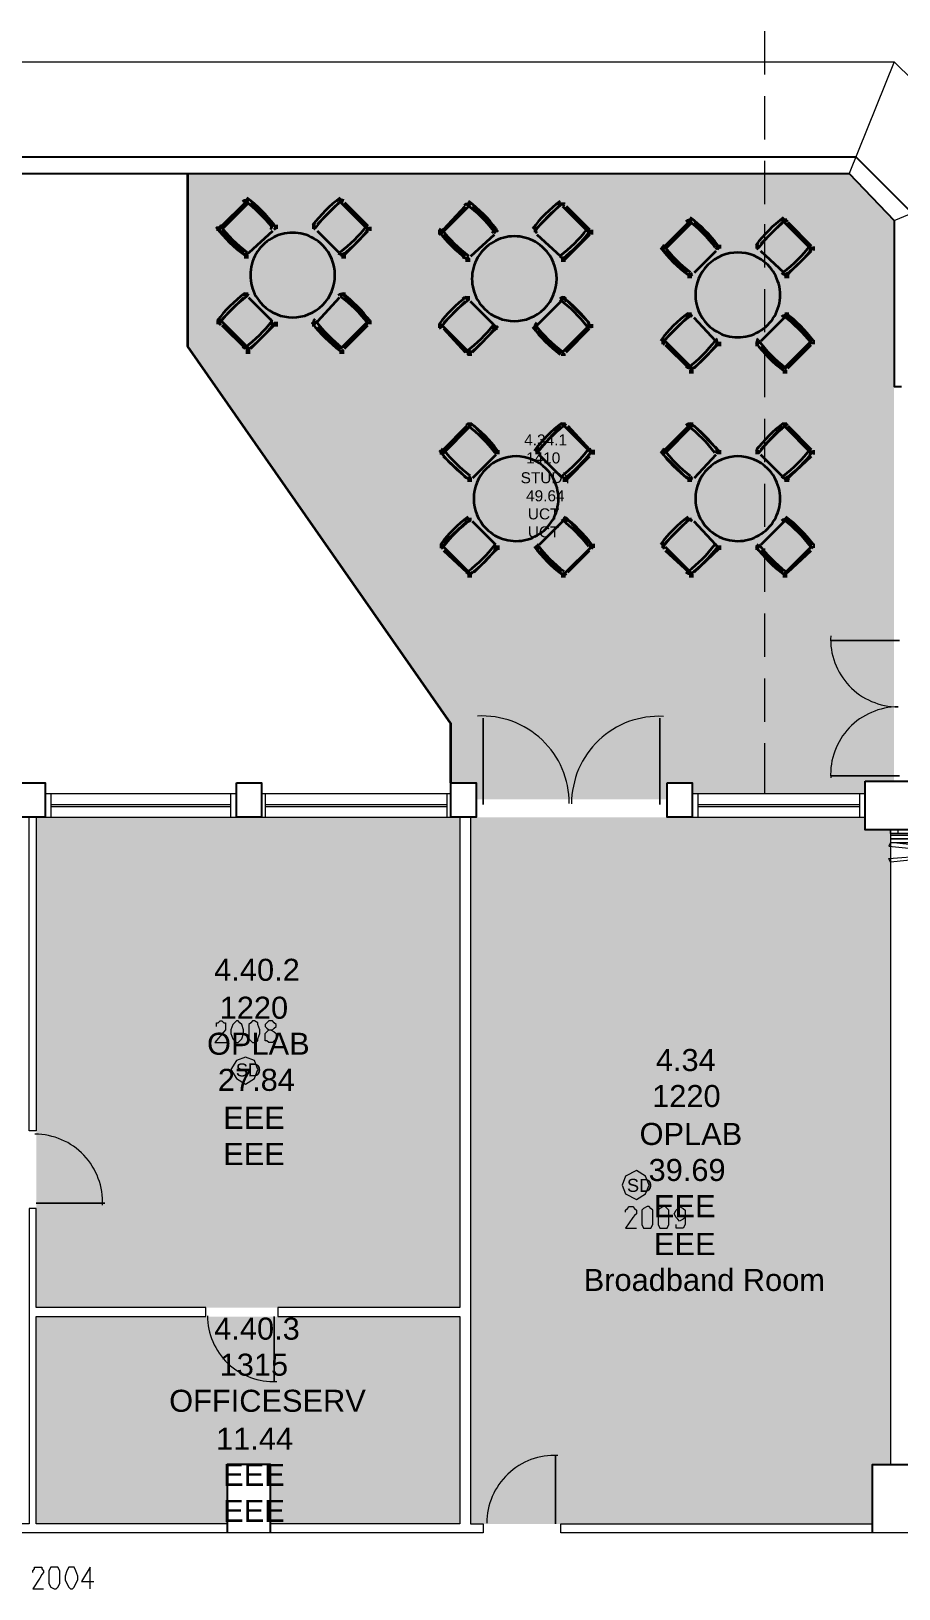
# Model space of a CAD drawing. Header units: millimetres. Extents: x 0 to 90.7, y 0 to 64.4.
# Drawn here: x 28.48 to 38.67, y 27.62 to 45.91 of the extents above; entities that cross this region are included whole.
import ezdxf

# ---------------------------------------------------------------- set-up
doc = ezdxf.new("R2010")
doc.units = ezdxf.units.MM
doc.layers.add('PDF_014404$_ps_FIRE_ACCESS', color=7, linetype='Continuous', true_color=0x37dd00)
doc.layers.add('PDF_014404$HL-TMP', color=7, linetype='Continuous', true_color=0x800000)
for name, color, linetype in [('PDF_014404$_ps_TEXTBOLD$FIRE', 2, 'Continuous'), ('PDF_014404$BL', 7, 'Continuous'), ('PDF_014404$BL-ABOVE', 7, 'Continuous'), ('PDF_014404$DR', 7, 'Continuous'), ('PDF_014404$FT', 7, 'Continuous'), ('PDF_014404$WA', 7, 'Continuous'), ('PDF_014404$WA-COL', 7, 'Continuous'), ('PDF_014404$WA-EXT', 7, 'Continuous'), ('PDF_014404$WN', 7, 'Continuous'), ('PDF_Text', 7, 'Continuous')]:
    doc.layers.add(name, color=color, linetype=linetype)
doc.styles.add('PDF ArialMT', font='arial.ttf')

msp = doc.modelspace()

# ---------------------------------------------------------------- linework, layer by layer
at = {"layer": 'PDF_014404$_ps_FIRE_ACCESS', "lineweight": 0}
for points in [[(30.996, 33.552), (31.102, 33.615), (31.144, 33.721), (31.102, 33.827), (30.996, 33.869), (30.89, 33.827), (30.827, 33.721), (30.89, 33.615)], [(35.589, 32.197), (35.695, 32.261), (35.737, 32.366), (35.695, 32.472), (35.589, 32.536), (35.462, 32.472), (35.42, 32.366), (35.462, 32.261)]]:
    msp.add_lwpolyline(points, close=True, dxfattribs=at)
at = {"layer": 'PDF_014404$_ps_TEXTBOLD$FIRE', "lineweight": 20}
for points in [[(30.657, 34.229), (30.657, 34.25), (30.657, 34.271), (30.678, 34.271), (30.7, 34.293), (30.721, 34.293), (30.742, 34.271), (30.763, 34.271), (30.763, 34.25), (30.763, 34.229), (30.763, 34.187), (30.742, 34.166), (30.636, 34.039), (30.784, 34.039)], [(35.462, 32.049), (35.462, 32.07), (35.483, 32.091), (35.504, 32.112), (35.547, 32.112), (35.568, 32.091), (35.589, 32.07), (35.589, 32.028), (35.568, 32.007), (35.547, 31.985), (35.462, 31.858), (35.589, 31.858)], [(36.161, 32.028), (36.161, 31.985), (36.139, 31.964), (36.097, 31.943), (36.076, 31.964), (36.055, 31.985), (36.034, 32.028), (36.055, 32.07), (36.076, 32.091), (36.097, 32.112), (36.139, 32.091), (36.161, 32.07), (36.161, 32.028), (36.161, 31.964), (36.161, 31.901), (36.139, 31.858), (36.097, 31.858), (36.076, 31.858), (36.055, 31.858), (36.055, 31.901)], [(28.498, 27.815), (28.498, 27.837), (28.519, 27.858), (28.519, 27.879), (28.54, 27.879), (28.583, 27.879), (28.604, 27.879), (28.604, 27.858), (28.625, 27.837), (28.625, 27.815), (28.604, 27.794), (28.583, 27.752), (28.498, 27.625), (28.625, 27.625)], [(29.175, 27.625), (29.175, 27.879), (29.07, 27.71), (29.218, 27.71)]]:
    msp.add_lwpolyline(points, dxfattribs=at)
for points in [[(30.89, 34.293), (30.869, 34.271), (30.848, 34.25), (30.827, 34.187), (30.827, 34.144), (30.848, 34.081), (30.869, 34.06), (30.89, 34.039), (30.911, 34.039), (30.932, 34.06), (30.954, 34.081), (30.975, 34.144), (30.975, 34.187), (30.954, 34.25), (30.932, 34.271), (30.911, 34.293)], [(31.081, 34.293), (31.059, 34.271), (31.038, 34.25), (31.038, 34.187), (31.038, 34.144), (31.038, 34.081), (31.059, 34.06), (31.081, 34.039), (31.102, 34.039), (31.144, 34.06), (31.144, 34.081), (31.165, 34.144), (31.165, 34.187), (31.144, 34.25), (31.144, 34.271), (31.102, 34.293)], [(31.271, 34.293), (31.25, 34.271), (31.229, 34.25), (31.229, 34.229), (31.25, 34.208), (31.271, 34.187), (31.292, 34.187), (31.335, 34.166), (31.356, 34.144), (31.356, 34.123), (31.356, 34.081), (31.356, 34.06), (31.335, 34.06), (31.313, 34.039), (31.271, 34.039), (31.25, 34.06), (31.229, 34.06), (31.229, 34.081), (31.229, 34.123), (31.229, 34.144), (31.25, 34.166), (31.271, 34.187), (31.313, 34.187), (31.335, 34.208), (31.356, 34.229), (31.356, 34.25), (31.335, 34.271), (31.313, 34.293)], [(35.716, 32.112), (35.674, 32.091), (35.653, 32.07), (35.653, 32.007), (35.653, 31.964), (35.653, 31.901), (35.674, 31.858), (35.716, 31.858), (35.737, 31.858), (35.758, 31.858), (35.78, 31.901), (35.78, 31.964), (35.78, 32.007), (35.78, 32.07), (35.758, 32.091), (35.737, 32.112)], [(35.907, 32.112), (35.864, 32.091), (35.843, 32.07), (35.843, 32.007), (35.843, 31.964), (35.843, 31.901), (35.864, 31.858), (35.907, 31.858), (35.928, 31.858), (35.949, 31.858), (35.97, 31.901), (35.97, 31.964), (35.97, 32.007), (35.97, 32.07), (35.949, 32.091), (35.928, 32.112)], [(28.752, 27.879), (28.71, 27.879), (28.689, 27.837), (28.689, 27.773), (28.689, 27.731), (28.689, 27.688), (28.71, 27.646), (28.752, 27.625), (28.773, 27.625), (28.794, 27.646), (28.816, 27.688), (28.816, 27.731), (28.816, 27.773), (28.816, 27.837), (28.794, 27.879), (28.773, 27.879)], [(28.943, 27.879), (28.921, 27.879), (28.9, 27.837), (28.879, 27.773), (28.879, 27.731), (28.9, 27.688), (28.921, 27.646), (28.943, 27.625), (28.964, 27.625), (28.985, 27.646), (29.006, 27.688), (29.027, 27.731), (29.027, 27.773), (29.006, 27.837), (28.985, 27.879), (28.964, 27.879)]]:
    msp.add_lwpolyline(points, close=True, dxfattribs=at)
at = {"layer": 'PDF_014404$BL', "lineweight": 9}
for points in [[(1.256, 37.997), (1.256, 43.987), (2.822, 45.553), (38.616, 45.553), (39.95, 44.241), (39.95, 42.04)], [(38.616, 45.553), (38.087, 44.241)], [(38.616, 43.691), (39.95, 44.241)], [(30.89, 36.96), (28.646, 36.96)], [(33.409, 36.96), (31.186, 36.96)], [(38.277, 36.96), (36.245, 36.96)], [(28.646, 36.684), (30.89, 36.684)], [(31.186, 36.684), (33.409, 36.684)], [(36.245, 36.684), (38.277, 36.684)], [(38.574, 36.536), (38.574, 29.085)]]:
    msp.add_lwpolyline(points, dxfattribs=at)
at = {"layer": 'PDF_014404$BL', "lineweight": 35}
msp.add_lwpolyline([(33.409, 37.087), (33.409, 37.785), (30.319, 42.209), (30.319, 44.241)], dxfattribs=at)
at = {"layer": 'PDF_014404$BL-ABOVE', "lineweight": 9}
for points in [[(37.092, 45.913), (37.092, 45.405)], [(37.092, 45.151), (37.092, 44.643)], [(37.092, 44.389), (37.092, 43.881)], [(37.092, 43.648), (37.092, 43.14)], [(37.092, 42.886), (37.092, 42.378)], [(37.092, 42.124), (37.092, 41.616)], [(37.092, 41.362), (37.092, 40.854)], [(37.092, 40.6), (37.092, 40.092)], [(37.092, 39.838), (37.092, 39.33)], [(37.092, 39.076), (37.092, 38.568)], [(37.092, 38.314), (37.092, 37.806)], [(37.092, 37.552), (37.092, 36.96)]]:
    msp.add_lwpolyline(points, dxfattribs=at)
at = {"layer": 'PDF_014404$DR', "lineweight": 0}
msp.add_lwpolyline([(37.871, 38.814, 0.429403), (38.664, 37.98, 0.429403), (37.871, 37.145)], format="xyb", dxfattribs=at)
for points in [[(38.68, 38.759), (37.875, 38.759), (38.68, 38.759)], [(33.79, 36.833), (33.79, 37.849), (33.79, 36.833)], [(35.864, 36.833), (35.864, 37.849), (35.864, 36.833)], [(38.68, 37.171), (37.875, 37.171), (38.68, 37.171)], [(28.54, 32.155), (29.345, 32.155), (28.54, 32.155)], [(31.335, 30.821), (31.335, 30.059), (31.335, 30.821)], [(34.637, 28.387), (34.637, 29.191), (34.637, 28.387)]]:
    msp.add_lwpolyline(points, dxfattribs=at)
for points in [[(38.574, 36.494), (38.574, 36.536), (38.658, 36.536), (38.658, 36.494)], [(38.574, 36.473), (39.378, 36.473), (39.378, 36.494), (38.574, 36.494)], [(38.574, 36.43), (39.378, 36.43), (39.378, 36.473), (38.574, 36.473)], [(38.574, 36.388), (39.378, 36.388), (39.378, 36.43), (38.574, 36.43)], [(38.553, 36.346), (39.378, 36.261), (39.378, 36.303), (38.574, 36.388)], [(38.553, 36.198), (39.378, 36.261), (39.378, 36.24), (38.574, 36.155)]]:
    msp.add_lwpolyline(points, close=True, dxfattribs=at)
for centre, radius, start, end in [((33.774, 36.847), 1.027, 0, 92.9553), ((35.854, 36.843), 1.027, 87.0451, 179.9997), ((28.524, 32.169), 0.794, 357.0447, 90), ((31.324, 30.832), 0.773, 179.9996, 272.9534), ((34.626, 28.397), 0.794, 87.0451, 180)]:
    msp.add_arc(centre, radius, start, end, dxfattribs=at)
at = {"layer": 'PDF_014404$FT', "lineweight": 35}
for points in [[(30.721, 43.627), (30.996, 43.902)], [(31.038, 43.902), (30.721, 43.585)], [(31.017, 43.945), (31.017, 43.924), (31.017, 43.902)], [(31.017, 43.945), (31.017, 43.945)], [(31.038, 43.924), (31.038, 43.945)], [(31.059, 43.902), (31.356, 43.606), (31.313, 43.648)], [(31.843, 43.648), (32.097, 43.902)], [(32.118, 43.945), (32.118, 43.924), (32.139, 43.902)], [(32.118, 43.945), (32.118, 43.945)], [(32.435, 43.585), (32.118, 43.902)], [(32.16, 43.902), (32.435, 43.627)], [(33.621, 43.902), (33.621, 43.881), (33.599, 43.86)], [(33.621, 43.902), (33.621, 43.902)], [(33.642, 43.881), (33.642, 43.902)], [(34.721, 43.902), (34.721, 43.881), (34.742, 43.86)], [(34.721, 43.902), (34.721, 43.902)], [(34.742, 43.881), (34.742, 43.902)], [(33.261, 43.543), (33.303, 43.543), (33.621, 43.86)], [(33.324, 43.585), (33.578, 43.86)], [(33.663, 43.86), (33.959, 43.564), (33.917, 43.606)], [(34.425, 43.606), (34.679, 43.86)], [(34.721, 43.86), (35.039, 43.543), (35.081, 43.543)], [(34.764, 43.86), (35.039, 43.585)], [(36.224, 43.712), (36.224, 43.691), (36.224, 43.67)], [(36.224, 43.712), (36.224, 43.712)], [(36.245, 43.691), (36.245, 43.712)], [(37.346, 43.67), (37.346, 43.691), (37.346, 43.712)], [(30.657, 43.585), (30.657, 43.585)], [(30.975, 43.31), (30.721, 43.564)], [(31.335, 43.627), (31.377, 43.627)], [(31.377, 43.606), (31.335, 43.606)], [(31.335, 43.585), (31.356, 43.606)], [(31.377, 43.606), (31.377, 43.606)], [(31.779, 43.627), (31.821, 43.627)], [(32.097, 43.31), (31.843, 43.564)], [(32.435, 43.564), (32.139, 43.267), (32.181, 43.31)], [(32.435, 43.606), (32.456, 43.585), (32.478, 43.585)], [(33.261, 43.543), (33.261, 43.543)], [(33.917, 43.585), (33.959, 43.585)], [(33.959, 43.564), (33.917, 43.564)], [(33.917, 43.543), (33.938, 43.564)], [(33.959, 43.564), (33.959, 43.564)], [(34.383, 43.585), (34.425, 43.585)], [(34.425, 43.564), (34.383, 43.564)], [(35.081, 43.564), (35.039, 43.564), (35.06, 43.543)], [(35.928, 43.394), (36.203, 43.67)], [(36.245, 43.67), (35.928, 43.352)], [(36.266, 43.67), (36.563, 43.373), (36.52, 43.416)], [(37.05, 43.416), (37.304, 43.67)], [(37.642, 43.352), (37.325, 43.67)], [(37.367, 43.67), (37.642, 43.394)], [(33.578, 43.267), (33.324, 43.521)], [(33.917, 43.521), (33.642, 43.267)], [(34.7, 43.267), (34.425, 43.521)], [(35.885, 43.352), (35.907, 43.352), (35.928, 43.373)], [(35.885, 43.352), (35.885, 43.352)], [(36.542, 43.394), (36.584, 43.394)], [(36.584, 43.373), (36.542, 43.373)], [(36.542, 43.352), (36.563, 43.373)], [(36.584, 43.373), (36.584, 43.373)], [(36.986, 43.394), (37.028, 43.394)], [(37.642, 43.373), (37.664, 43.352), (37.685, 43.352)], [(30.996, 43.246), (30.996, 43.289)], [(31.017, 43.267), (31.017, 43.289), (31.017, 43.246)], [(32.118, 43.289), (32.139, 43.267)], [(32.139, 43.246), (32.139, 43.246)], [(32.16, 43.289), (32.16, 43.246)], [(33.599, 43.204), (33.599, 43.246)], [(33.599, 43.225), (33.621, 43.246), (33.621, 43.204)], [(33.599, 43.204), (33.599, 43.204)], [(34.721, 43.204), (34.721, 43.246), (34.742, 43.225)], [(34.742, 43.246), (34.742, 43.204)], [(36.182, 43.077), (35.928, 43.331)], [(36.52, 43.331), (36.266, 43.077)], [(37.325, 43.077), (37.05, 43.331)], [(37.642, 43.331), (37.346, 43.035), (37.388, 43.077)], [(36.203, 43.013), (36.203, 43.056)], [(36.224, 43.056), (36.224, 43.013)], [(36.245, 43.056), (36.224, 43.035)], [(37.325, 43.056), (37.346, 43.035)], [(37.346, 43.013), (37.346, 43.013)], [(37.367, 43.056), (37.367, 43.013)], [(30.996, 42.844), (30.996, 42.802)], [(32.139, 42.844), (32.139, 42.802)], [(32.139, 42.844), (32.139, 42.844)], [(32.435, 42.527), (32.139, 42.823), (32.181, 42.781)], [(32.16, 42.802), (32.16, 42.844)], [(33.599, 42.802), (33.599, 42.759)], [(33.599, 42.802), (33.599, 42.802)], [(34.742, 42.759), (34.742, 42.802)], [(30.975, 42.781), (30.721, 42.527)], [(31.313, 42.505), (31.038, 42.781)], [(32.097, 42.781), (31.843, 42.505)], [(33.578, 42.738), (33.324, 42.484)], [(35.039, 42.484), (34.742, 42.781), (34.764, 42.738)], [(30.678, 42.484), (30.7, 42.484), (30.657, 42.484)], [(31.038, 42.188), (30.721, 42.505)], [(30.721, 42.463), (30.996, 42.188)], [(31.059, 42.188), (31.356, 42.484), (31.313, 42.442)], [(31.377, 42.484), (31.335, 42.484), (31.356, 42.484)], [(31.335, 42.463), (31.377, 42.463)], [(31.377, 42.484), (31.377, 42.484)], [(31.779, 42.463), (31.821, 42.463)], [(31.843, 42.442), (32.097, 42.188)], [(32.435, 42.505), (32.118, 42.188)], [(32.16, 42.188), (32.435, 42.463)], [(32.478, 42.484), (32.456, 42.484), (32.435, 42.484)], [(32.456, 42.505), (32.478, 42.505)], [(32.478, 42.484), (32.478, 42.484)], [(33.261, 42.463), (33.303, 42.463), (33.621, 42.146)], [(33.663, 42.146), (33.959, 42.442), (33.917, 42.4)], [(33.959, 42.442), (33.917, 42.442)], [(33.959, 42.442), (33.959, 42.442)], [(34.425, 42.442), (34.383, 42.442)], [(34.721, 42.146), (35.039, 42.463), (35.081, 42.463)], [(35.081, 42.442), (35.039, 42.442), (35.06, 42.442)], [(35.081, 42.442), (35.081, 42.442)], [(36.182, 42.548), (35.928, 42.294)], [(36.245, 42.569), (36.224, 42.59)], [(36.52, 42.273), (36.266, 42.548)], [(37.325, 42.548), (37.05, 42.273)], [(37.346, 42.611), (37.346, 42.611)], [(37.642, 42.294), (37.346, 42.59), (37.388, 42.548)], [(37.367, 42.569), (37.367, 42.611)], [(33.324, 42.421), (33.578, 42.146)], [(33.917, 42.421), (33.959, 42.421)], [(34.383, 42.421), (34.425, 42.421)], [(34.425, 42.4), (34.679, 42.146)], [(34.764, 42.146), (35.039, 42.421)], [(35.928, 42.251), (35.907, 42.251), (35.885, 42.251)], [(36.245, 41.955), (35.928, 42.273)], [(36.266, 41.955), (36.563, 42.251), (36.52, 42.209)], [(36.584, 42.251), (36.542, 42.251), (36.563, 42.251)], [(36.584, 42.251), (36.584, 42.251)], [(37.642, 42.273), (37.325, 41.955)], [(37.685, 42.251), (37.664, 42.251), (37.642, 42.251)], [(37.664, 42.273), (37.685, 42.273)], [(37.685, 42.251), (37.685, 42.251)], [(31.017, 42.124), (31.017, 42.167), (31.017, 42.146)], [(31.017, 42.124), (31.017, 42.124)], [(31.038, 42.167), (31.038, 42.124)], [(32.118, 42.124), (32.118, 42.167)], [(32.118, 42.146), (32.139, 42.167), (32.139, 42.124)], [(32.118, 42.124), (32.118, 42.124)], [(33.621, 42.103), (33.621, 42.124), (33.599, 42.124)], [(33.621, 42.103), (33.621, 42.103)], [(33.642, 42.124), (33.642, 42.103)], [(34.721, 42.103), (34.721, 42.124), (34.742, 42.124), (34.742, 42.103)], [(34.721, 42.103), (34.721, 42.103)], [(35.928, 42.23), (36.203, 41.955)], [(36.542, 42.23), (36.584, 42.23)], [(36.986, 42.23), (37.028, 42.23)], [(37.05, 42.209), (37.304, 41.955)], [(37.367, 41.955), (37.642, 42.23)], [(36.224, 41.892), (36.224, 41.934), (36.224, 41.913)], [(36.224, 41.892), (36.224, 41.892)], [(36.245, 41.934), (36.245, 41.892)], [(37.325, 41.892), (37.325, 41.934)], [(37.346, 41.913), (37.346, 41.934), (37.346, 41.892)], [(33.282, 40.96), (33.324, 40.96), (33.642, 41.278), (33.642, 41.32)], [(33.684, 41.278), (33.959, 40.981), (33.938, 41.003)], [(34.446, 41.003), (34.7, 41.278)], [(34.721, 41.32), (34.721, 41.278)], [(34.742, 41.32), (34.742, 41.278), (35.06, 40.96), (35.102, 40.96)], [(34.785, 41.278), (35.039, 41.003)], [(35.928, 40.96), (36.245, 41.278), (36.245, 41.32)], [(35.928, 41.003), (36.203, 41.278)], [(36.224, 41.32), (36.224, 41.32)], [(36.266, 41.278), (36.563, 40.981), (36.52, 41.003)], [(37.05, 41.003), (37.304, 41.278)], [(37.325, 41.32), (37.325, 41.278), (37.642, 40.96)], [(37.367, 41.278), (37.642, 41.003)], [(33.98, 40.96), (33.938, 40.96), (33.959, 40.981)], [(33.938, 40.981), (33.98, 40.981)], [(34.404, 40.981), (34.446, 40.981)], [(34.404, 40.981), (34.404, 40.981)], [(35.102, 40.981), (35.06, 40.981), (35.081, 40.96)], [(35.885, 40.96), (35.907, 40.96), (35.928, 40.981)], [(36.584, 40.96), (36.542, 40.96), (36.563, 40.981)], [(36.542, 40.981), (36.584, 40.981)], [(36.986, 40.981), (37.028, 40.981)], [(36.986, 40.981), (36.986, 40.981)], [(37.642, 40.981), (37.664, 40.96), (37.685, 40.96)], [(33.282, 40.96), (33.282, 40.96)], [(33.599, 40.664), (33.324, 40.918)], [(33.938, 40.939), (33.663, 40.664)], [(34.721, 40.664), (34.446, 40.939)], [(35.039, 40.918), (34.764, 40.643), (34.785, 40.664)], [(35.885, 40.96), (35.885, 40.96)], [(36.182, 40.664), (35.928, 40.918)], [(36.52, 40.939), (36.266, 40.664)], [(37.346, 40.643), (37.325, 40.664), (37.05, 40.939)], [(37.642, 40.918), (37.346, 40.643), (37.388, 40.664)], [(33.621, 40.622), (33.621, 40.664)], [(33.621, 40.643), (33.642, 40.664), (33.642, 40.622)], [(33.621, 40.622), (33.621, 40.622)], [(34.742, 40.622), (34.742, 40.664), (34.764, 40.643)], [(34.764, 40.664), (34.764, 40.622)], [(36.203, 40.622), (36.203, 40.664)], [(36.224, 40.664), (36.224, 40.622)], [(36.245, 40.664), (36.224, 40.643)], [(37.346, 40.622), (37.346, 40.622)], [(37.367, 40.664), (37.367, 40.622)], [(33.599, 40.156), (33.324, 39.902)], [(33.621, 40.198), (33.621, 40.177), (33.642, 40.156)], [(33.621, 40.198), (33.621, 40.198)], [(33.938, 39.881), (33.663, 40.156)], [(34.721, 40.156), (34.446, 39.881)], [(34.742, 40.156), (34.764, 40.177), (34.764, 40.198)], [(35.039, 39.902), (34.764, 40.198), (34.785, 40.156)], [(36.182, 40.156), (35.928, 39.902)], [(36.245, 40.156), (36.224, 40.177), (36.224, 40.198)], [(36.52, 39.881), (36.266, 40.156)], [(37.346, 40.198), (37.346, 40.177), (37.325, 40.156), (37.05, 39.881)], [(37.642, 39.902), (37.346, 40.198), (37.388, 40.156)], [(37.346, 40.198), (37.346, 40.198)], [(37.367, 40.177), (37.367, 40.198)], [(33.282, 39.881), (33.324, 39.881)], [(35.06, 39.881), (35.102, 39.881)], [(37.664, 39.881), (37.685, 39.881)], [(33.282, 39.86), (33.324, 39.86), (33.642, 39.542), (33.642, 39.5)], [(33.324, 39.817), (33.599, 39.563)], [(33.684, 39.563), (33.959, 39.838), (33.938, 39.817)], [(33.98, 39.86), (33.938, 39.86), (33.959, 39.838)], [(33.938, 39.838), (33.98, 39.838)], [(34.404, 39.838), (34.446, 39.838)], [(34.404, 39.838), (34.404, 39.838)], [(34.446, 39.817), (34.7, 39.563)], [(35.102, 39.86), (35.06, 39.86), (34.742, 39.542), (34.742, 39.5)], [(34.785, 39.563), (35.039, 39.817)], [(35.06, 39.838), (35.081, 39.86)], [(35.102, 39.86), (35.102, 39.86)], [(35.928, 39.838), (35.907, 39.86), (35.885, 39.86)], [(35.928, 39.86), (36.245, 39.542), (36.245, 39.5)], [(35.928, 39.817), (36.203, 39.563)], [(36.584, 39.86), (36.542, 39.86), (36.563, 39.838)], [(36.542, 39.838), (36.584, 39.838)], [(36.986, 39.838), (37.028, 39.838)], [(36.986, 39.838), (36.986, 39.838)], [(37.05, 39.817), (37.304, 39.563)], [(37.325, 39.5), (37.325, 39.542), (37.642, 39.86)], [(37.685, 39.86), (37.664, 39.86), (37.642, 39.838)], [(37.685, 39.86), (37.685, 39.86)], [(33.621, 39.5), (33.621, 39.542), (33.642, 39.521)], [(34.721, 39.5), (34.721, 39.542)], [(34.764, 39.542), (34.742, 39.521)], [(36.224, 39.5), (36.224, 39.542), (36.224, 39.521)], [(37.346, 39.521), (37.346, 39.542), (37.346, 39.5)], [(36.224, 39.5), (36.224, 39.5)]]:
    msp.add_lwpolyline(points, dxfattribs=at)
for points in [[(31.011, 43.927, 0.101008), (30.988, 43.924, -0.070199), (31.307, 43.61, 0.101008), (31.307, 43.631)], [(32.139, 43.945), (32.135, 43.924, 0.070199), (31.821, 43.606), (31.779, 43.606)], [(33.615, 43.884, 0.101008), (33.592, 43.882, -0.070199), (33.91, 43.568, 0.101008), (33.91, 43.589)], [(34.402, 43.566, -0.070199), (34.716, 43.884, 0.101008), (34.695, 43.884)], [(37.325, 43.712), (37.32, 43.694, -0.101008), (37.343, 43.691, 0.070199), (37.028, 43.373), (36.986, 43.373)], [(30.657, 43.585), (30.7, 43.585, -0.101008), (30.695, 43.61)], [(30.678, 43.585), (30.7, 43.606), (30.657, 43.606, 0.070199), (30.988, 43.284)], [(31.313, 43.564), (31.038, 43.31, -0.414213), (30.963, 43.308)], [(31.821, 43.585), (31.8, 43.606, -0.101008), (31.796, 43.631)], [(32.139, 43.246), (32.139, 43.289, 0.070199), (32.456, 43.606), (32.478, 43.606)], [(33.278, 43.568, 0.101008), (33.282, 43.543), (33.303, 43.564), (33.261, 43.564)], [(34.425, 43.543), (34.404, 43.564, -0.101008), (34.399, 43.589)], [(36.219, 43.694, 0.101008), (36.198, 43.694, -0.070199), (36.511, 43.375)], [(35.039, 43.521), (34.742, 43.225), (34.764, 43.267, -0.414213), (34.689, 43.266)], [(35.902, 43.356, -0.101008), (35.907, 43.373), (35.885, 43.373)], [(37.028, 43.352), (37.007, 43.373, -0.101008), (37.003, 43.399)], [(37.346, 43.013), (37.346, 43.056, 0.070199), (37.664, 43.373), (37.685, 43.373)], [(30.657, 42.505), (30.7, 42.505, 0.101008), (30.695, 42.488, -0.070199), (31.013, 42.802)], [(30.99, 42.826, -0.101008), (31.017, 42.823), (31.017, 42.802), (31.017, 42.844)], [(32.11, 42.802, -0.070199), (32.429, 42.488, 0.101008), (32.429, 42.51)], [(32.118, 42.802), (32.139, 42.823, 0.101008), (32.112, 42.826)], [(33.573, 42.784, -0.101008), (33.599, 42.781), (33.621, 42.759), (33.621, 42.802)], [(34.721, 42.802), (34.721, 42.759), (34.742, 42.781, 0.101008), (34.716, 42.784)], [(33.617, 42.12, 0.070199), (33.938, 42.442), (33.917, 42.463), (33.642, 42.738)], [(34.7, 42.738), (34.425, 42.463), (34.404, 42.442, -0.101008), (34.399, 42.467, 0.070199), (34.718, 42.153, -0.101008), (34.695, 42.151)], [(31.307, 42.488, 0.101008), (31.307, 42.51, -0.070199), (30.988, 42.196, 0.101008), (31.011, 42.193)], [(31.796, 42.51, 0.101008), (31.8, 42.484), (31.821, 42.484), (31.779, 42.484, 0.070199), (32.11, 42.162)], [(33.278, 42.467, 0.101008), (33.282, 42.442), (33.303, 42.442), (33.261, 42.442)], [(33.91, 42.446, 0.101008), (33.91, 42.467, -0.070199), (33.592, 42.153, 0.101008), (33.615, 42.151)], [(35.885, 42.273), (35.907, 42.273, 0.101008), (35.902, 42.256, -0.070199), (36.221, 42.569)], [(36.203, 42.611), (36.203, 42.569, -0.101008), (36.224, 42.569), (36.224, 42.611)], [(37.318, 42.569, -0.070199), (37.636, 42.256, 0.101008), (37.636, 42.277)], [(37.346, 42.611), (37.346, 42.569, 0.101008), (37.325, 42.569), (37.346, 42.59)], [(36.511, 42.279, -0.070199), (36.198, 41.96, 0.101008), (36.219, 41.96)], [(37.003, 42.277, 0.101008), (37.007, 42.251), (37.028, 42.251), (36.986, 42.251)], [(37.32, 41.96, 0.101008), (37.341, 41.96, -0.070199), (37.027, 42.279)], [(33.638, 40.693, -0.070199), (33.324, 41.003), (33.599, 41.278)], [(33.621, 41.32), (33.621, 41.278), (33.642, 41.299, 0.101008), (33.615, 41.302)], [(34.764, 41.278), (34.742, 41.299, 0.101008), (34.716, 41.302)], [(36.224, 41.32), (36.224, 41.278), (36.224, 41.299, 0.101008), (36.198, 41.302)], [(37.32, 41.302, -0.101008), (37.346, 41.299), (37.346, 41.278), (37.346, 41.32)], [(33.299, 40.985, 0.101008), (33.303, 40.96), (33.324, 40.981), (33.282, 40.981, 0.070199), (33.613, 40.659)], [(34.421, 41.007, 0.101008), (34.425, 40.981), (34.446, 40.96), (34.404, 40.96)], [(35.902, 40.964, -0.101008), (35.907, 40.981), (35.885, 40.981)], [(37.003, 41.007, 0.101008), (37.007, 40.981), (37.028, 40.96), (36.986, 40.96)], [(37.346, 40.622), (37.346, 40.664, 0.070199), (37.664, 40.981), (37.685, 40.981)], [(33.323, 39.862, -0.070199), (33.642, 40.177), (33.642, 40.198)], [(34.742, 40.198), (34.742, 40.177, -0.101008), (34.758, 40.18)], [(36.203, 40.198), (36.203, 40.177, -0.101008), (36.219, 40.18, 0.070199), (35.905, 39.862, -0.101008), (35.907, 39.881), (35.885, 39.881)], [(37.341, 40.18, 0.101008), (37.32, 40.18, -0.070199), (37.633, 39.862, 0.101008), (37.636, 39.885)], [(33.324, 39.838), (33.303, 39.86, -0.101008), (33.299, 39.885)], [(36.266, 39.563), (36.563, 39.838), (36.52, 39.817, 0.414213), (36.521, 39.89)], [(34.421, 39.864, 0.101008), (34.425, 39.838), (34.446, 39.86), (34.404, 39.86)], [(37.003, 39.864, 0.101008), (37.007, 39.838), (37.028, 39.86), (36.986, 39.86)], [(37.293, 39.562, 0.414213), (37.367, 39.563), (37.642, 39.817)]]:
    msp.add_lwpolyline(points, format="xyb", dxfattribs=at)
for points in [[(31.2, 42.698, 1), (31.903, 43.401, 1)], [(33.803, 42.655, 1), (34.507, 43.359, 1)], [(36.428, 42.465, 1), (37.132, 43.168, 1)], [(33.824, 40.073, 1), (34.528, 40.776, 1)], [(36.428, 40.073, 1), (37.132, 40.776, 1)]]:
    msp.add_lwpolyline(points, format="xyb", close=True, dxfattribs=at)
for centre, radius, start, end in [((31.001, 43.875), 0.0529, 45.0001, 134.9999), ((30.027, 42.647), 1.641, 36.969, 53.031), ((33.097, 42.647), 1.641, 126.969, 143.031), ((32.102, 43.875), 0.0529, 45.0001, 134.9999), ((32.102, 43.875), 0.0529, 78.4644, 101.5356), ((32.631, 42.605), 1.641, 36.969, 53.031), ((35.679, 42.605), 1.641, 126.969, 143.031), ((33.605, 43.833), 0.0529, 45.0001, 134.9999), ((34.705, 43.833), 0.0529, 45.0001, 134.9999), ((35.234, 42.414), 1.641, 36.969, 53.031), ((38.304, 42.414), 1.641, 126.969, 143.031), ((30.747, 43.6), 0.0529, 135.0001, 224.9999), ((31.975, 44.595), 1.598, 216.969, 233.031), ((31.255, 43.621), 0.0529, 315.0001, 44.9999), ((31.848, 43.621), 0.0529, 135.0001, 224.9999), ((31.149, 44.595), 1.598, 306.969, 323.031), ((32.377, 43.6), 0.0529, 315.0001, 44.9999), ((32.377, 43.6), 0.0529, 348.4644, 11.5356), ((34.578, 44.552), 1.641, 216.969, 233.031), ((33.329, 43.557), 0.0529, 135.0001, 224.9999), ((34.578, 44.552), 1.598, 216.969, 233.031), ((33.859, 43.579), 0.0529, 315.0001, 44.9999), ((34.451, 43.579), 0.0529, 135.0001, 224.9999), ((33.732, 44.552), 1.598, 306.969, 323.031), ((33.732, 44.552), 1.641, 306.969, 323.031), ((34.98, 43.557), 0.0529, 315.0001, 44.9999), ((34.98, 43.557), 0.0529, 348.4644, 11.5356), ((36.208, 43.642), 0.0529, 45.0001, 134.9999), ((37.33, 43.642), 0.0529, 45.0001, 134.9999), ((37.182, 44.362), 1.641, 216.969, 233.031), ((35.954, 43.367), 0.0529, 135.0001, 224.9999), ((37.182, 44.362), 1.598, 216.969, 233.031), ((36.483, 43.388), 0.0529, 315.0001, 44.9999), ((36.483, 43.388), 0.0529, 348.4644, 11.5356), ((37.055, 43.388), 0.0529, 135.0001, 224.9999), ((36.356, 44.362), 1.598, 306.969, 323.031), ((37.584, 43.367), 0.0529, 315.0001, 44.9999), ((37.584, 43.367), 0.0529, 348.4644, 11.5356), ((31.001, 43.346), 0.0529, 258.4644, 281.5356), ((32.123, 43.346), 0.0529, 225.0001, 314.9999), ((32.123, 43.346), 0.0529, 258.4644, 281.5356), ((33.583, 43.303), 0.0529, 225.0001, 314.9999), ((33.583, 43.303), 0.0529, 258.4644, 281.5356), ((34.726, 43.303), 0.0529, 258.4644, 281.5356), ((36.208, 43.113), 0.0529, 225.0001, 314.9999), ((36.208, 43.113), 0.0529, 258.4644, 281.5356), ((37.33, 43.113), 0.0529, 225.0001, 314.9999), ((37.33, 43.113), 0.0529, 258.4644, 281.5356), ((31.975, 41.525), 1.641, 126.969, 143.031), ((31.001, 42.774), 0.0529, 45.0001, 134.9999), ((32.123, 42.774), 0.0529, 45.0001, 134.9999), ((31.149, 41.525), 1.641, 36.969, 53.031), ((34.578, 41.483), 1.641, 126.969, 143.031), ((34.578, 41.483), 1.598, 126.969, 143.031), ((33.583, 42.732), 0.0529, 45.0001, 134.9999), ((34.726, 42.732), 0.0529, 45.0001, 134.9999), ((33.732, 41.483), 1.598, 36.969, 53.031), ((33.732, 41.483), 1.641, 36.969, 53.031), ((30.747, 42.499), 0.0529, 135.0001, 224.9999), ((30.027, 43.473), 1.641, 306.969, 323.031), ((31.255, 42.499), 0.0529, 315.0001, 44.9999), ((31.848, 42.499), 0.0529, 135.0001, 224.9999), ((33.097, 43.473), 1.598, 216.969, 233.031), ((32.377, 42.499), 0.0529, 315.0001, 44.9999), ((33.329, 42.457), 0.0529, 135.0001, 224.9999), ((33.859, 42.457), 0.0529, 315.0001, 44.9999), ((35.679, 43.43), 1.641, 216.969, 233.031), ((34.451, 42.457), 0.0529, 135.0001, 224.9999), ((34.98, 42.457), 0.0529, 315.0001, 44.9999), ((34.98, 42.457), 0.0529, 348.4644, 11.5356), ((37.182, 41.292), 1.641, 126.969, 143.031), ((36.208, 42.52), 0.0529, 45.0001, 134.9999), ((37.33, 42.52), 0.0529, 45.0001, 134.9999), ((36.356, 41.292), 1.641, 36.969, 53.031), ((35.954, 42.266), 0.0529, 135.0001, 224.9999), ((35.234, 43.24), 1.641, 306.969, 323.031), ((36.483, 42.266), 0.0529, 315.0001, 44.9999), ((36.483, 42.266), 0.0529, 348.4644, 11.5356), ((38.304, 43.24), 1.641, 216.969, 233.031), ((37.055, 42.266), 0.0529, 135.0001, 224.9999), ((37.584, 42.266), 0.0529, 315.0001, 44.9999), ((31.001, 42.245), 0.0529, 225.0001, 314.9999), ((32.102, 42.245), 0.0529, 225.0001, 314.9999), ((32.102, 42.245), 0.0529, 258.4644, 281.5356), ((33.605, 42.203), 0.0529, 225.0001, 314.9999), ((34.705, 42.203), 0.0529, 225.0001, 314.9999), ((36.208, 42.012), 0.0529, 225.0001, 314.9999), ((37.33, 42.012), 0.0529, 225.0001, 314.9999), ((33.626, 41.25), 0.0529, 45.0001, 134.9999), ((32.652, 40.001), 1.598, 36.969, 53.031), ((32.652, 40.001), 1.641, 36.969, 53.031), ((35.7, 40.001), 1.641, 126.969, 143.031), ((35.7, 40.001), 1.598, 126.969, 143.031), ((34.726, 41.25), 0.0529, 45.0001, 134.9999), ((36.208, 41.25), 0.0529, 45.0001, 134.9999), ((35.234, 40.001), 1.598, 36.969, 53.031), ((35.234, 40.001), 1.641, 36.969, 53.031), ((38.304, 40.001), 1.641, 126.969, 143.031), ((38.304, 40.001), 1.598, 126.969, 143.031), ((37.33, 41.25), 0.0529, 45.0001, 134.9999), ((33.351, 40.975), 0.0529, 135.0001, 224.9999), ((33.88, 40.996), 0.0529, 315.0001, 44.9999), ((33.88, 40.996), 0.0529, 348.4644, 11.5356), ((34.472, 40.996), 0.0529, 135.0001, 224.9999), ((33.753, 41.97), 1.598, 306.969, 323.031), ((33.753, 41.97), 1.641, 306.969, 323.031), ((35.002, 40.975), 0.0529, 315.0001, 44.9999), ((35.002, 40.975), 0.0529, 348.4644, 11.5356), ((37.182, 41.97), 1.641, 216.969, 233.031), ((35.954, 40.975), 0.0529, 135.0001, 224.9999), ((37.182, 41.97), 1.598, 216.969, 233.031), ((36.483, 40.996), 0.0529, 315.0001, 44.9999), ((36.483, 40.996), 0.0529, 348.4644, 11.5356), ((37.055, 40.996), 0.0529, 135.0001, 224.9999), ((36.356, 41.97), 1.598, 306.969, 323.031), ((37.584, 40.975), 0.0529, 315.0001, 44.9999), ((37.584, 40.975), 0.0529, 348.4644, 11.5356), ((33.605, 40.721), 0.0529, 225.0001, 314.9999), ((33.605, 40.721), 0.0529, 258.4644, 281.5356), ((34.748, 40.721), 0.0529, 225.0001, 314.9999), ((34.748, 40.721), 0.0529, 258.4644, 281.5356), ((36.208, 40.721), 0.0529, 225.0001, 314.9999), ((36.208, 40.721), 0.0529, 258.4644, 281.5356), ((37.33, 40.721), 0.0529, 225.0001, 314.9999), ((37.33, 40.721), 0.0529, 258.4644, 281.5356), ((34.599, 38.9), 1.641, 126.969, 143.031), ((33.605, 40.128), 0.0529, 45.0001, 134.9999), ((33.605, 40.128), 0.0529, 78.4644, 101.5356), ((34.748, 40.128), 0.0529, 45.0001, 134.9999), ((33.753, 38.9), 1.598, 36.969, 53.031), ((33.753, 38.9), 1.641, 36.969, 53.031), ((37.182, 38.9), 1.641, 126.969, 143.031), ((36.208, 40.128), 0.0529, 45.0001, 134.9999), ((37.33, 40.128), 0.0529, 45.0001, 134.9999), ((36.356, 38.9), 1.641, 36.969, 53.031), ((33.351, 39.874), 0.0529, 135.0001, 224.9999), ((32.652, 40.848), 1.598, 306.969, 323.031), ((33.88, 39.853), 0.0529, 315.0001, 44.9999), ((34.472, 39.853), 0.0529, 135.0001, 224.9999), ((35.7, 40.848), 1.598, 216.969, 233.031), ((35.002, 39.874), 0.0529, 315.0001, 44.9999), ((35.002, 39.874), 0.0529, 348.4644, 11.5356), ((35.954, 39.874), 0.0529, 135.0001, 224.9999), ((35.234, 40.848), 1.598, 306.969, 323.031), ((37.055, 39.853), 0.0529, 135.0001, 224.9999), ((38.304, 40.848), 1.598, 216.969, 233.031), ((37.584, 39.874), 0.0529, 315.0001, 44.9999), ((32.652, 40.848), 1.641, 306.969, 323.031), ((33.88, 39.853), 0.0529, 348.4644, 11.5356), ((35.7, 40.848), 1.641, 216.969, 233.031), ((35.234, 40.848), 1.641, 306.969, 323.031), ((36.483, 39.853), 0.0529, 348.4644, 11.5356), ((38.304, 40.848), 1.641, 216.969, 233.031), ((33.626, 39.599), 0.0529, 225.0001, 314.9999), ((33.626, 39.599), 0.0529, 258.4644, 281.5356), ((34.726, 39.599), 0.0529, 225.0001, 314.9999), ((34.726, 39.599), 0.0529, 258.4644, 281.5356), ((36.208, 39.599), 0.0529, 225.0001, 314.9999), ((36.208, 39.599), 0.0529, 258.4644, 281.5356), ((37.33, 39.599), 0.0529, 258.4644, 281.5356)]:
    msp.add_arc(centre, radius, start, end, dxfattribs=at)
at = {"layer": 'PDF_014404$HL-TMP', "color": 151, "true_color": 0x99cde0, "transparency": 33554559}
for points in [[(30.319, 44.241), (38.087, 44.241), (38.087, 44.241)], [(38.087, 44.241), (30.319, 44.241), (38.616, 43.691)], [(30.319, 44.241), (38.616, 43.691), (30.319, 43.691)], [(38.616, 43.691), (30.319, 43.691), (38.616, 42.209)], [(30.319, 43.691), (38.616, 42.209), (30.319, 42.209)], [(38.616, 42.209), (30.319, 42.209), (38.616, 37.785)], [(30.319, 42.209), (38.616, 37.785), (33.409, 37.785)], [(38.616, 37.785), (33.409, 37.785), (38.616, 37.108)], [(33.409, 37.785), (38.616, 37.108), (33.409, 37.108)], [(38.277, 37.108), (33.409, 37.108), (38.277, 37.087)], [(33.409, 37.108), (38.277, 37.087), (33.409, 37.087)], [(35.949, 37.087), (33.705, 37.087), (35.949, 36.896)], [(33.705, 37.087), (35.949, 36.896), (33.705, 36.896)], [(38.277, 37.087), (36.245, 37.087), (38.277, 36.96)], [(36.245, 37.087), (38.277, 36.96), (36.245, 36.96)]]:
    msp.add_solid(points, dxfattribs=at)
at = {"layer": 'PDF_014404$HL-TMP', "transparency": 33554559}
for points in [[(33.515, 30.927), (28.54, 30.927), (28.54, 36.684)], [(28.54, 36.684), (33.515, 36.684), (33.515, 30.927)], [(38.277, 36.684), (33.642, 36.684), (38.277, 36.536)], [(33.642, 36.684), (38.277, 36.536), (33.642, 36.536)], [(38.574, 36.536), (33.642, 36.536), (38.574, 29.085)], [(33.642, 36.536), (38.574, 29.085), (33.642, 29.085)], [(33.515, 30.927), (33.515, 30.927), (28.54, 30.927)], [(33.515, 30.821), (28.54, 30.821), (28.54, 30.821)], [(33.515, 30.821), (28.54, 30.821), (33.515, 29.085)], [(28.54, 30.821), (33.515, 29.085), (28.54, 29.085)], [(30.784, 29.085), (30.784, 29.085), (28.54, 29.085)], [(30.784, 29.085), (28.54, 29.085), (31.292, 29.085)], [(30.784, 29.085), (28.54, 29.085), (30.784, 28.387)], [(28.54, 29.085), (30.784, 28.387), (28.54, 28.387)], [(31.292, 29.085), (33.515, 29.085), (33.515, 29.085)], [(33.515, 29.085), (33.515, 29.085), (31.292, 29.085)], [(33.515, 29.085), (31.292, 29.085), (33.515, 28.387)], [(31.292, 29.085), (33.515, 28.387), (31.292, 28.387)], [(38.362, 29.085), (38.362, 29.085), (33.642, 29.085)], [(38.362, 29.085), (33.642, 29.085), (38.574, 29.085)], [(38.362, 29.085), (33.642, 29.085), (38.362, 28.387)], [(33.642, 29.085), (38.362, 28.387), (33.642, 28.387)]]:
    msp.add_solid(points, dxfattribs=at)
at = {"layer": 'PDF_014404$WA', "lineweight": 20}
for points in [[(33.642, 36.684), (33.642, 28.387), (33.79, 28.387), (33.79, 28.281), (30.784, 28.281), (23.693, 28.281)], [(28.54, 36.684), (28.54, 33.001), (28.456, 33.001), (28.456, 36.684)], [(33.515, 36.684), (33.515, 30.927), (31.377, 30.927), (31.377, 30.821), (33.515, 30.821), (33.515, 28.387), (31.292, 28.387)], [(30.784, 28.387), (28.54, 28.387), (28.54, 30.821), (30.53, 30.821), (30.53, 30.927), (28.54, 30.927), (28.54, 32.091), (28.456, 32.091), (28.456, 28.387), (23.693, 28.387)], [(38.87, 28.387), (39.018, 28.387), (39.018, 28.281), (38.362, 28.281), (34.7, 28.281), (34.7, 28.387), (38.362, 28.387)]]:
    msp.add_lwpolyline(points, dxfattribs=at)
at = {"layer": 'PDF_014404$WA-COL', "lineweight": 25}
for points in [[(28.35, 37.087), (28.646, 37.087), (28.646, 36.684), (28.35, 36.684)], [(30.89, 37.087), (31.186, 37.087), (31.186, 36.684), (30.89, 36.684)], [(33.409, 37.087), (33.705, 37.087), (33.705, 36.684), (33.409, 36.684)], [(35.949, 37.087), (36.245, 37.087), (36.245, 36.684), (35.949, 36.684)], [(38.277, 37.108), (38.976, 37.108), (38.976, 36.536), (38.277, 36.536)]]:
    msp.add_lwpolyline(points, close=True, dxfattribs=at)
for points in [[(31.292, 28.281), (31.292, 29.085), (30.784, 29.085), (30.784, 28.281)], [(38.362, 28.281), (38.362, 29.085), (38.87, 29.085), (38.87, 28.281)]]:
    msp.add_lwpolyline(points, dxfattribs=at)
at = {"layer": 'PDF_014404$WA-EXT', "lineweight": 25}
for points in [[(38.828, 42.167), (38.828, 43.775), (38.172, 44.432), (3.203, 44.432), (2.399, 43.627)], [(2.568, 37.997), (2.568, 43.5), (3.288, 44.241), (38.087, 44.241), (38.616, 43.691), (38.616, 41.743), (38.701, 41.743)]]:
    msp.add_lwpolyline(points, dxfattribs=at)
at = {"layer": 'PDF_014404$WN', "lineweight": 0}
for points in [[(28.646, 36.96), (28.646, 36.684)], [(28.71, 36.96), (28.71, 36.684)], [(30.827, 36.684), (30.827, 36.96)], [(30.89, 36.684), (30.89, 36.96)], [(31.186, 36.96), (31.186, 36.684)], [(31.229, 36.96), (31.229, 36.684)], [(33.367, 36.684), (33.367, 36.96)], [(33.409, 36.684), (33.409, 36.96)], [(36.245, 36.96), (36.245, 36.684)], [(36.309, 36.96), (36.309, 36.684)], [(38.214, 36.684), (38.214, 36.96)], [(38.277, 36.684), (38.277, 36.96)], [(28.71, 36.833), (30.827, 36.833)], [(28.71, 36.811), (30.827, 36.811)], [(31.229, 36.833), (33.367, 36.833)], [(31.229, 36.811), (33.367, 36.811)], [(36.309, 36.833), (38.214, 36.833)], [(36.309, 36.811), (38.214, 36.811)]]:
    msp.add_lwpolyline(points, dxfattribs=at)

# ---------------------------------------------------------------- texts
at = {"layer": 'PDF_Text', "attachment_point": 4, "style": 'PDF ArialMT'}
for s, insert, char_height in [('4.34.1', (34.271, 41.113), 0.1294), ('1410', (34.293, 40.902), 0.1294), ('STUDY', (34.229, 40.669), 0.1294), ('49.64', (34.293, 40.457), 0.1294), ('UCT', (34.314, 40.245), 0.1294), ('UCT', (34.314, 40.034), 0.1294), ('4.40.2', (30.63, 34.891), 0.2588), ('1220', (30.694, 34.446), 0.2588), ('OPLAB', (30.546, 34.023), 0.2588), ('4.34', (35.817, 33.832), 0.2588), ('27.84', (30.673, 33.599), 0.2588), ('1220', (35.774, 33.409), 0.2588), ('EEE', (30.736, 33.155), 0.2588), ('OPLAB', (35.626, 32.964), 0.2588), ('EEE', (30.736, 32.731), 0.2588), ('39.69', (35.732, 32.541), 0.2588), ('EEE', (35.795, 32.118), 0.2588), ('EEE', (35.795, 31.673), 0.2588), ('Broadband Room', (34.97, 31.25), 0.25876), ('4.40.3', (30.63, 30.678), 0.2588), ('1315', (30.694, 30.255), 0.2588), ('OFFICESERV', (30.101, 29.831), 0.2588), ('11.44', (30.652, 29.387), 0.2588), ('EEE', (30.736, 28.963), 0.2588), ('EEE', (30.736, 28.54), 0.2588)]:
    msp.add_mtext(s, dxfattribs=dict(at, insert=insert, char_height=char_height))
at = {"layer": 'PDF_Text', "color": 2, "char_height": 0.1528, "attachment_point": 4, "style": 'PDF ArialMT'}
for insert in [(30.884, 33.716), (35.478, 32.361)]:
    msp.add_mtext('SD', dxfattribs=dict(at, insert=insert))

doc.saveas('drawing.dxf')
